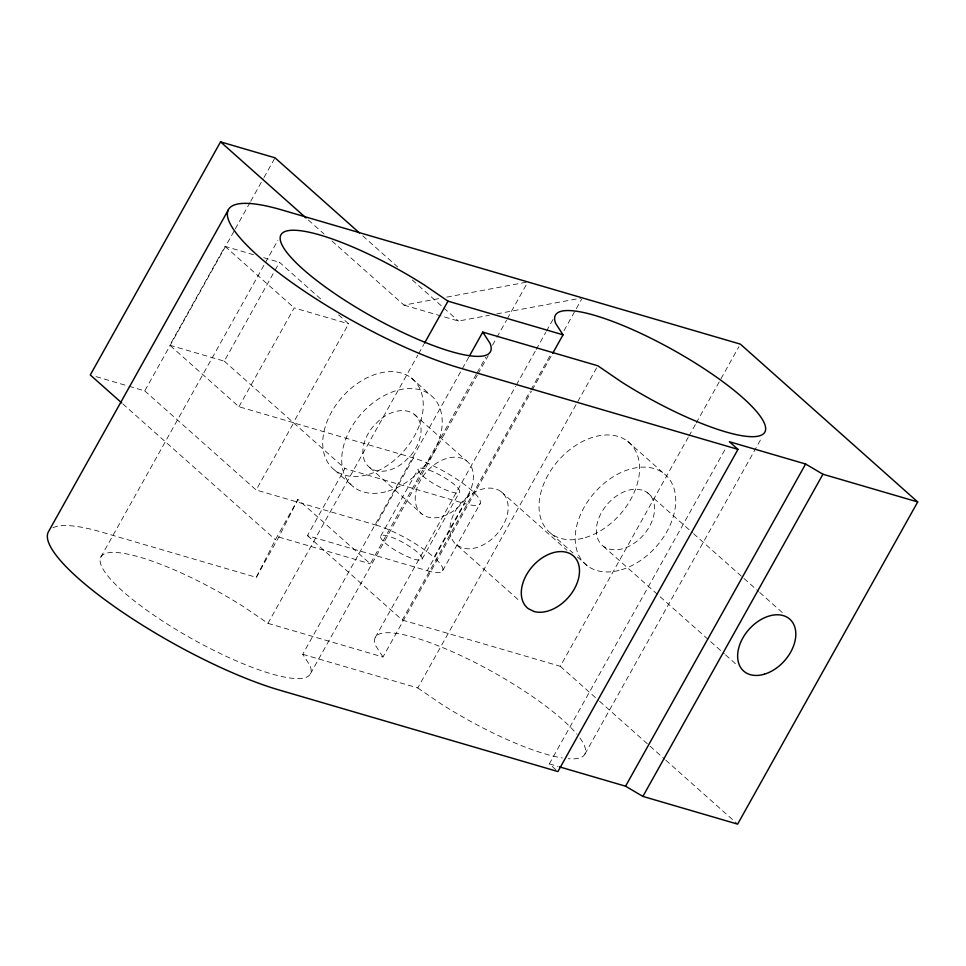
<?xml version="1.0" encoding="UTF-8"?>
<svg xmlns="http://www.w3.org/2000/svg" width="966" height="966" viewBox="0 0 966 966"><rect width="100%" height="100%" fill="white"/><g stroke="black" fill="none" stroke-linecap="round" stroke-linejoin="round"><path stroke-width="0.72" stroke-dasharray="4.83 3.62" d="M52.913 527.75A162.566 36.563 29.2 0 1 101.647 532.097L256.304 577.342L275.419 539.692L297.926 499.422L370.304 563.83L476.335 374.144M256.304 577.342L278.812 537.06L297.926 499.422M338.607 314.892L348.641 323.827L293.398 422.661L238.94 406.734L169.811 345.224L225.054 246.378L255.145 255.181M128.985 386.267L144.743 390.88L234.533 230.234M235.269 228.906L249.989 202.57M250.725 201.254L263.235 178.867M263.972 177.551L275.008 157.808M100.79 557.189L264.672 263.935M265.409 262.619L277.906 240.268M169.811 345.224L224.269 361.151L274.416 271.41M275.153 270.118L279.512 262.305L322.994 301.006M238.94 406.734L294.183 307.888L348.641 323.827M144.743 390.88L256.135 489.991L293.64 422.879L413.448 457.932A46.984 10.566 29.2 0 1 471.517 490.233A46.984 10.566 29.2 0 1 464.731 503.564L427.226 570.677L307.417 535.635L344.922 468.51L464.731 503.564M468.812 357.094L302.72 654.284L310.026 665.586A119.953 26.988 29.2 0 1 202.534 644.551A119.953 26.988 29.2 0 1 102.251 555.305A119.953 26.988 29.2 0 1 244.567 607.348L267.944 623.348L417.867 355.077M418.604 353.773L423.748 344.56M413.448 457.932L375.943 525.045L256.135 489.991M380.701 536.178L418.206 469.065M477.071 372.828L485.91 357.022M492.527 345.164L496.21 338.583M496.947 337.267L506.522 320.144M507.259 318.828L527.134 283.255M310.424 673.809L477.252 375.303M477.989 373.987L488.277 355.573M375.267 637.475L515.639 386.315M516.375 384.999L535.478 350.803M536.215 349.499L545.766 332.401M546.502 331.084L553.12 319.251M422.07 559.193L459.587 492.08M427.226 570.677A46.996 10.566 29.2 0 0 434.012 557.346L471.517 490.233M307.417 535.635L402.267 620.039L530.153 391.242M530.889 389.926L550.729 354.425M563.963 330.758L581.604 299.194M267.944 623.348L382.971 657.001L531.421 391.363M532.157 390.047L552.009 354.546M442.645 570.701L480.15 503.588M302.72 654.284L417.747 687.937L597.797 365.764M402.267 620.039L560.28 666.298L688.154 437.477M688.891 436.161L695.508 424.328M696.232 423.011L738.869 346.746M555.776 769.636L549.316 763.889L725.695 448.284M584.901 754.096L762.017 437.187M331.978 241.029L404.005 305.123L440.87 298.228M446.775 297.117L527.871 281.939M404.005 305.123L458.464 321.05L489.424 315.266M496.802 313.878L580.868 298.156M263.742 257.693L279.512 262.305M96.02 376.619L127.548 385.845M278.812 537.06L370.304 563.83M549.316 763.889L557.937 766.412M456.93 545.174L462.569 547.988A34.728 23.715 -48.3 0 0 507.766 512.33A34.728 23.715 -48.3 0 0 471.336 494.097A34.728 23.715 -48.3 0 0 456.93 545.174L520.457 601.697M417.747 687.937L441.124 703.948A119.953 26.988 29.2 0 0 562.333 757.972M362.793 235.921L397.69 266.966M412.313 279.995L442.706 307.031M443.829 308.033L458.464 321.05M647.606 492.829L692.453 532.689M693.576 533.691L742.902 577.535M744.025 578.525L758.6 591.482M759.723 592.484L783.269 613.41M308.335 219.994L324.093 234.014M603.303 546.249L724.403 653.873M725.526 654.876L737.855 665.84M411.238 377.899L430.22 394.792M414.112 414.221L466.445 460.794M501.221 491.742L566.97 550.258M225.054 246.378L294.183 307.888M369.821 467.653L422.154 514.226M224.269 361.151L293.398 422.661M293.64 422.879L344.922 468.51M560.28 666.298L598.437 700.253M599.56 701.256L648.959 745.209M650.082 746.211L664.668 759.191M665.791 760.194L736.515 823.129M334.731 470.188L353.713 487.069M122.827 403.909L275.419 539.692M627.55 441.22L663.714 473.4M551.043 533.486L572.959 552.999M577.342 556.899L587.195 565.678M382.971 657.001L375.665 645.699A119.953 26.988 29.2 0 1 451.291 651.241A119.953 26.988 29.2 0 1 576.98 734.257M579.95 738.048A119.953 26.988 29.2 0 1 568.237 758.696M375.931 525.033A46.996 10.566 29.2 0 1 434.012 557.346M379.469 420.101L373.093 426.525A34.728 23.715 -48.3 0 0 367.551 465.54A34.728 23.715 -48.3 0 0 404.464 461.772L410.84 455.348A34.728 23.715 -48.3 0 0 416.382 416.334A34.728 23.715 -48.3 0 0 379.469 420.101M641.955 490.004L635.193 489.194A34.728 23.715 -48.3 0 0 599.536 516.436A34.728 23.715 -48.3 0 0 608.942 549.074L615.716 549.883A34.728 23.715 -48.3 0 0 651.374 522.642A34.728 23.715 -48.3 0 0 641.955 490.004M585.311 537.591A59.977 40.97 -48.3 0 0 634.686 449.238A59.977 40.97 -48.3 0 0 547.903 475.236A59.977 40.97 -48.3 0 0 585.311 537.591M368.988 474.27A59.977 40.958 -48.3 0 0 418.363 385.917A59.977 40.958 -48.3 0 0 331.592 411.939A59.977 40.958 -48.3 0 0 368.988 474.27M441.993 516.593A34.728 23.715 -48.3 0 0 470.575 465.443A34.728 23.715 -48.3 0 0 420.343 480.5A34.728 23.715 -48.3 0 0 441.993 516.593M621.464 569.771A59.977 40.97 -48.3 0 0 670.851 481.418A59.977 40.97 -48.3 0 0 584.056 507.416A59.977 40.97 -48.3 0 0 621.464 569.771M387.97 491.163A59.977 40.958 -48.3 0 0 437.344 402.81A59.977 40.958 -48.3 0 0 350.573 428.832A59.977 40.958 -48.3 0 0 387.97 491.163M385.048 542.904A23.679 5.325 29.2 0 0 420.741 560.038A23.679 5.325 29.2 0 0 398.366 540.127A23.679 5.325 29.2 0 0 385.048 542.904M422.565 475.791A23.679 5.325 29.2 0 0 458.258 492.914A23.679 5.325 29.2 0 0 435.883 473.002A23.679 5.325 29.2 0 0 422.565 475.791"/><path stroke-width="1.45" d="M359.424 232.915L275.008 157.808L220.55 141.869L90.285 374.953L121.704 402.907M228.362 209.827L48.3 532.012A162.566 36.563 29.2 0 0 120.653 610.923A162.566 36.563 29.2 0 0 279.065 689.978L557.925 771.556L737.988 449.371L729.366 441.716L805.62 464.018L822.935 474.234L917.7 501.946L737.638 824.131L642.885 796.407L625.557 786.191L559.386 766.835M424.485 343.244L447.995 301.163L563.033 334.816L552.745 353.23M469.548 355.778L482.771 332.111L597.797 365.764L621.174 381.763A119.953 26.988 29.2 0 0 763.49 433.794A119.953 26.988 29.2 0 0 663.207 344.56A119.953 26.988 29.2 0 0 555.728 323.513L563.033 334.816M625.557 786.191L805.62 464.018M642.885 796.407L822.935 474.234M737.988 449.371L459.128 367.792A162.566 36.563 29.2 0 1 258.224 256.038A162.566 36.563 29.2 0 1 281.71 209.912L740.33 344.113L917.7 501.946M447.995 301.163L424.629 285.163A119.953 26.988 29.2 0 0 282.314 233.132A119.953 26.988 29.2 0 0 382.596 322.366A119.953 26.988 29.2 0 0 490.076 343.413L482.771 332.111M220.55 141.869L306.089 217.99M533.896 611.454L528.257 608.64A34.728 23.715 -48.3 0 1 542.65 557.575A34.728 23.715 -48.3 0 1 579.093 575.796A34.728 23.715 -48.3 0 1 533.896 611.454M764.42 674.183A34.728 23.715 -48.3 0 0 793.001 623.034A34.728 23.715 -48.3 0 0 742.769 638.091A34.728 23.715 -48.3 0 0 764.42 674.183"/></g></svg>
